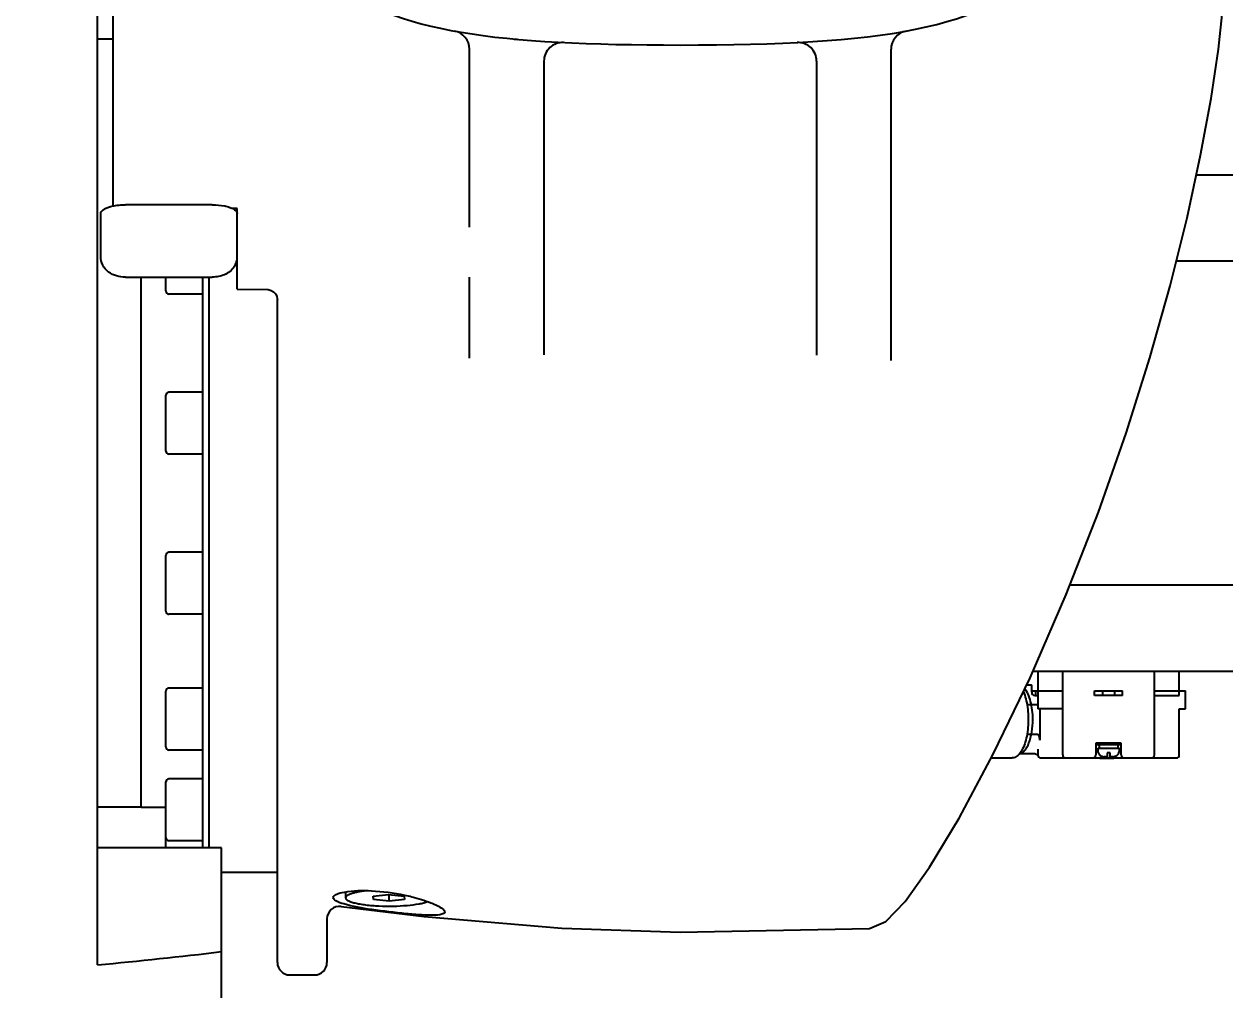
# Model space of a CAD drawing. Header units: millimetres. Extents: x 4086 to 10416, y 123 to 1549.
# Drawn here: x 6640.25 to 6688.69, y 874.22 to 913.17 of the extents above; entities that cross this region are included whole.
import ezdxf

# ---------------------------------------------------------------- set-up
doc = ezdxf.new("R2010")
doc.units = ezdxf.units.MM
doc.layers.add('外形图', color=7, linetype='Continuous')
doc.layers.add('尺寸标注', color=7, linetype='Continuous')
doc.styles.add('思源黑', font='SourceHanSansCN-Normal.ttf')
doc.dimstyles.new('尺寸标注_1_4比例中六', dxfattribs={"dimtxt": 10, "dimasz": 8, "dimexe": 2, "dimexo": 1.5, "dimgap": 1, "dimtad": 1, "dimdec": 1, "dimlfac": 4, "dimdsep": 46, "dimtxsty": '思源黑', "dimcen": 0.09, "dimadec": 0, "dimazin": 0, "dimtp": 0.01, "dimtm": 0.01, "dimtfac": 1, "dimtdec": 1, "dimtofl": 0, "dimtmove": 0, "dimatfit": 3, "dimfxl": 1, "dimtolj": 1, "dimarcsym": 0})

# ---------------------------------------------------------------- blocks, each defined once
blk = doc.blocks.new('*D777')
at = {"layer": 'Defpoints', "color": 0}
for p in [(6704.094, 953.65), (6704.094, 897.452), (6613.719, 846.827)]:
    blk.add_point(p, dxfattribs=at)
at = {"layer": '尺寸标注', "color": 0, "lineweight": -2}
for p, q in [((6613.719, 848.327), (6613.719, 955.65)), ((6704.094, 898.952), (6704.094, 955.65)), ((6621.719, 953.65), (6696.094, 953.65))]:
    blk.add_line(p, q, dxfattribs=at)
at = {"layer": '尺寸标注', "color": 0}
for points in [[(6621.719, 954.983), (6621.719, 952.316), (6613.719, 953.65)], [(6696.094, 952.316), (6696.094, 954.983), (6704.094, 953.65)]]:
    blk.add_solid(points, dxfattribs=at)
at = {"layer": '尺寸标注', "color": 0, "insert": (6658.711, 959.834), "char_height": 10, "attachment_point": 5, "style": '思源黑'}
blk.add_mtext('\\A1;361.5', dxfattribs=at)
blk = doc.blocks.new('*D778')
at = {"layer": 'Defpoints', "color": 0}
for p in [(6734.236, 975.67), (6613.719, 801.827), (6734.236, 744.42)]:
    blk.add_point(p, dxfattribs=at)
at = {"layer": '尺寸标注', "color": 0, "lineweight": -2}
for p, q in [((6613.719, 803.327), (6613.719, 977.67)), ((6734.236, 745.92), (6734.236, 977.67)), ((6621.719, 975.67), (6726.236, 975.67))]:
    blk.add_line(p, q, dxfattribs=at)
at = {"layer": '尺寸标注', "color": 0}
for points in [[(6621.719, 977.003), (6621.719, 974.337), (6613.719, 975.67)], [(6726.236, 974.337), (6726.236, 977.003), (6734.236, 975.67)]]:
    blk.add_solid(points, dxfattribs=at)
at = {"layer": '尺寸标注', "color": 0, "insert": (6673.196, 981.847), "char_height": 10, "attachment_point": 5, "style": '思源黑'}
blk.add_mtext('\\A1;482.1', dxfattribs=at)

msp = doc.modelspace()

# ---------------------------------------------------------------- linework, layer by layer
at = {"layer": '外形图', "linetype": 'Continuous'}
for p, q in [((6643.219, 875.233), (6643.219, 914.165)), ((6643.844, 905.838), (6643.844, 914.074)), ((6643.844, 912.568), (6643.219, 912.568)), ((6658.219, 904.988), (6658.219, 912.153)), ((6675.219, 899.6), (6675.219, 912.153)), ((6661.219, 911.678), (6661.219, 899.839)), ((6672.219, 911.678), (6672.219, 899.814)), ((6704.094, 907.077), (6687.532, 907.077)), ((6647.844, 905.886), (6644.344, 905.886)), ((6643.344, 903.806), (6643.344, 905.527)), ((6648.844, 905.738), (6648.652, 905.736)), ((6648.844, 902.477), (6648.844, 905.738)), ((6699.344, 903.607), (6686.723, 903.607)), ((6644.344, 902.967), (6647.844, 902.967)), ((6644.969, 881.577), (6644.969, 902.967)), ((6645.969, 902.41), (6645.969, 902.967)), ((6647.469, 897.897), (6647.469, 902.967)), ((6647.719, 879.948), (6647.719, 902.967)), ((6658.219, 899.698), (6658.219, 902.964)), ((6648.844, 902.477), (6650.096, 902.467)), ((6650.094, 902.467), (6650.095, 902.467)), ((6647.469, 902.285), (6646.094, 902.285)), ((6650.466, 902.098), (6650.469, 902.052)), ((6650.469, 875.327), (6650.469, 902.052)), ((6645.969, 895.952), (6645.969, 898.202)), ((6647.469, 898.327), (6646.094, 898.327)), ((6647.469, 896.259), (6647.469, 897.897)), ((6647.469, 890.945), (6647.469, 896.258)), ((6647.469, 895.827), (6646.094, 895.827)), ((6645.969, 889.494), (6645.969, 891.744)), ((6647.469, 891.869), (6646.094, 891.869)), ((6647.469, 889.511), (6647.469, 890.945)), ((6699.344, 890.547), (6682.434, 890.547)), ((6647.469, 889.369), (6646.094, 889.369)), ((6647.469, 885.061), (6647.469, 889.511)), ((6680.944, 887.077), (6702.844, 887.077)), ((6681.144, 887.077), (6681.144, 885.552)), ((6682.144, 883.702), (6682.144, 887.077)), ((6685.844, 883.702), (6685.844, 887.077)), ((6686.844, 886.102), (6686.844, 887.077)), ((6680.869, 886.516), (6680.686, 886.516)), ((6680.894, 886.227), (6680.894, 886.491)), ((6645.969, 884.02), (6645.969, 886.27)), ((6647.469, 886.395), (6646.094, 886.395)), ((6680.894, 886.277), (6681.144, 886.277)), ((6681.019, 886.102), (6681.144, 886.102)), ((6681.044, 886.277), (6681.044, 886.102)), ((6681.144, 886.277), (6682.144, 886.277)), ((6683.431, 886.102), (6683.431, 886.277)), ((6683.431, 886.277), (6684.556, 886.277)), ((6684.556, 886.102), (6683.431, 886.102)), ((6683.744, 886.277), (6683.744, 886.102)), ((6684.244, 886.102), (6684.244, 886.277)), ((6684.556, 886.102), (6684.556, 886.277)), ((6685.844, 886.277), (6687.094, 886.277)), ((6685.844, 886.102), (6686.844, 886.102)), ((6687.094, 885.552), (6687.094, 886.277)), ((6680.704, 885.732), (6681.144, 885.732)), ((6682.144, 885.552), (6681.144, 885.552)), ((6681.222, 885.552), (6681.222, 884.298)), ((6686.834, 885.552), (6687.094, 885.552)), ((6686.844, 883.702), (6686.844, 885.552)), ((6647.469, 883.905), (6647.469, 885.061)), ((6681.128, 884.522), (6680.704, 884.522)), ((6683.481, 884.177), (6683.481, 883.702)), ((6684.506, 884.177), (6683.481, 884.177)), ((6683.506, 884.102), (6683.506, 884.177)), ((6684.481, 884.102), (6683.506, 884.102)), ((6684.381, 883.977), (6684.381, 884.102)), ((6684.481, 884.102), (6684.481, 884.177)), ((6684.506, 883.702), (6684.506, 884.177)), ((6647.469, 883.895), (6646.094, 883.895)), ((6647.469, 880.924), (6647.469, 883.905)), ((6679.26, 883.577), (6680.102, 883.577)), ((6681.035, 883.738), (6680.392, 883.738)), ((6681.144, 883.926), (6681.144, 883.702)), ((6681.269, 883.577), (6683.356, 883.577)), ((6683.357, 883.577), (6686.719, 883.577)), ((6683.556, 883.977), (6683.556, 883.877)), ((6683.556, 883.977), (6684.431, 883.977)), ((6683.582, 883.777), (6683.577, 883.777)), ((6683.642, 883.552), (6683.642, 883.577)), ((6683.653, 883.552), (6683.642, 883.552)), ((6683.653, 883.577), (6683.653, 883.552)), ((6684.207, 883.552), (6683.653, 883.552)), ((6683.748, 883.552), (6683.748, 883.577)), ((6683.931, 883.627), (6683.817, 883.627)), ((6683.874, 883.577), (6683.874, 883.552)), ((6683.931, 883.777), (6683.931, 883.627)), ((6684.056, 883.777), (6683.931, 883.777)), ((6683.975, 883.577), (6683.975, 883.552)), ((6684.056, 883.627), (6684.056, 883.777)), ((6684.171, 883.627), (6684.056, 883.627)), ((6684.101, 883.577), (6684.101, 883.552)), ((6684.196, 883.577), (6684.196, 883.552)), ((6684.207, 883.577), (6684.207, 883.552)), ((6684.411, 883.777), (6684.406, 883.777)), ((6684.431, 883.877), (6684.431, 883.977)), ((6645.969, 880.362), (6645.969, 882.612)), ((6647.469, 882.737), (6646.094, 882.737)), ((6644.969, 881.586), (6643.219, 881.586)), ((6645.969, 881.577), (6644.969, 881.577)), ((6647.469, 880.237), (6647.469, 880.924)), ((6645.969, 879.948), (6645.969, 880.362)), ((6647.469, 880.237), (6646.094, 880.237)), ((6647.469, 879.948), (6647.469, 880.236)), ((6648.219, 879.948), (6643.219, 879.948)), ((6648.219, 873.583), (6648.219, 879.948)), ((6650.469, 878.952), (6648.219, 878.952)), ((6653.219, 878.171), (6653.219, 877.935)), ((6654.336, 878.002), (6654.954, 878.073)), ((6654.352, 877.864), (6654.336, 878.002)), ((6654.352, 877.864), (6654.352, 878.004)), ((6654.984, 877.798), (6654.352, 877.864)), ((6654.954, 878.073), (6655.586, 878.007)), ((6654.984, 877.798), (6654.984, 878.07)), ((6655.601, 877.869), (6654.984, 877.798)), ((6655.586, 878.007), (6655.601, 877.869)), ((6653.035, 877.584), (6656.394, 877.184)), ((6652.469, 877.132), (6652.469, 875.327)), ((6666.72, 876.547), (6674.345, 876.693)), ((6674.349, 876.693), (6674.345, 876.693)), ((6650.969, 874.827), (6651.969, 874.827))]:
    msp.add_line(p, q, dxfattribs=at)
for points in [[(6679.341, 883.728), (6680.828, 886.81), (6682.284, 890.162), (6683.582, 893.491), (6684.698, 896.672), (6685.656, 899.708), (6686.476, 902.614), (6687.159, 905.354), (6687.707, 907.886), (6688.126, 910.167), (6688.423, 912.159), (6688.6, 913.81), (6688.651, 914.892)], [(6650.095, 902.467), (6650.142, 902.461), (6650.225, 902.432)], [(6650.225, 902.432), (6650.314, 902.374), (6650.391, 902.291), (6650.442, 902.194), (6650.466, 902.098)], [(6680.894, 886.491), (6680.893, 886.497), (6680.891, 886.503), (6680.888, 886.507), (6680.883, 886.511), (6680.878, 886.514), (6680.872, 886.516), (6680.869, 886.516)], [(6674.349, 876.693), (6675.01, 876.984), (6675.79, 877.792), (6676.77, 879.17), (6677.963, 881.153), (6679.341, 883.728)], [(6681.035, 883.738), (6681.046, 883.738), (6681.066, 883.735), (6681.085, 883.728), (6681.102, 883.719), (6681.118, 883.707), (6681.132, 883.692)], [(6681.132, 883.692), (6681.143, 883.676), (6681.152, 883.658)], [(6656.394, 877.184), (6661.943, 876.719), (6666.72, 876.548)]]:
    msp.add_lwpolyline(points, dxfattribs=at)
for centre, radius, start, end in [((6657.469, 912.153), 0.75, 0, 79.6409), ((6663.593, 950.711), 38.31, 264.6428, 264.863), ((6675.969, 912.153), 0.75, 100.36, 180.0001), ((6661.969, 911.678), 0.75, 87.0883, 180), ((6671.469, 911.678), 0.75, 0, 92.9112), ((6646.094, 902.41), 0.125, 180, 270), ((6646.094, 898.202), 0.125, 90, 180), ((6646.094, 895.952), 0.125, 180, 270), ((6646.094, 891.744), 0.125, 90, 180), ((6646.094, 889.494), 0.125, 180, 270), ((6646.094, 886.27), 0.125, 90, 180), ((6681.019, 886.227), 0.125, 180.0019, 270), ((6646.094, 884.02), 0.125, 180, 270), ((6681.269, 883.702), 0.125, 180, 270), ((6682.269, 883.702), 0.125, 180, 270), ((6683.356, 883.702), 0.125, 270, 0), ((6683.806, 883.877), 0.25, 180, 203.5782), ((6683.809, 883.878), 0.249, 203.8175, 204.3549), ((6683.81, 883.878), 0.25, 204.4044, 220.4116), ((6683.811, 883.879), 0.251, 220.4552, 232.7423), ((6683.816, 883.89), 0.262, 253.7458, 254.3331), ((6683.816, 883.889), 0.262, 254.3319, 262.0157), ((6683.816, 883.896), 0.269, 262.0531, 267.1414), ((6683.816, 883.896), 0.269, 262.0538, 267.1448), ((6683.817, 883.909), 0.282, 267.1272, 270.005), ((6683.817, 883.909), 0.281, 267.1244, 269.9999), ((6684.171, 883.908), 0.281, 269.9907, 273.1627), ((6684.171, 883.908), 0.281, 269.9986, 273.1651), ((6684.171, 883.896), 0.268, 273.1525, 277.9497), ((6684.171, 883.895), 0.268, 273.1498, 277.9499), ((6684.172, 883.889), 0.262, 277.9816, 285.2126), ((6684.172, 883.89), 0.262, 285.2121, 286.2501), ((6684.176, 883.879), 0.251, 307.3784, 319.5399), ((6684.178, 883.878), 0.25, 319.5848, 335.6164), ((6684.178, 883.878), 0.249, 335.6639, 336.1825), ((6684.181, 883.877), 0.25, 336.4218, 0), ((6684.631, 883.702), 0.125, 180, 270), ((6685.719, 883.702), 0.125, 270, 0), ((6686.719, 883.702), 0.125, 270, 0), ((6646.094, 882.612), 0.125, 90, 180), ((6646.094, 880.362), 0.125, 180, 270), ((6652.969, 877.089), 0.5, 82.4026, 179.9997), ((6625.568, 1063.385), 188.979, 275.35925, 276.88393), ((6650.969, 875.327), 0.5, 180, 270), ((6651.969, 875.327), 0.5, 270, 0)]:
    msp.add_arc(centre, radius, start, end, dxfattribs=at)
for centre, start_param, end_param in [((6683.994, 884.102), 1.570796, 1.732794), ((6683.994, 883.977), 1.490058, 1.570796)]:
    msp.add_ellipse(centre, major_axis=(0, 0.775), ratio=0.5, start_param=start_param, end_param=end_param, dxfattribs=at)
for points in [[(6666.719, 912.327), (6674.723, 912.327), (6679.088, 912.934), (6681.457, 915.581)], [(6652.654, 914.929), (6655.146, 912.832), (6659.419, 912.327), (6666.719, 912.327)], [(6648.831, 903.663), (6648.812, 903.565), (6648.774, 903.468), (6648.72, 903.384)], [(6683.742, 883.638), (6683.713, 883.646), (6683.684, 883.661), (6683.659, 883.679)], [(6684.329, 883.68), (6684.304, 883.661), (6684.275, 883.646), (6684.246, 883.638)]]:
    msp.add_open_spline(points, degree=3, dxfattribs=at)
for points, knots in [([(6643.344, 905.527), (6643.344, 905.554), (6643.365, 905.615), (6643.443, 905.689), (6643.558, 905.753), (6643.65, 905.786), (6643.701, 905.802)], [0, 0, 0, 0, 3245.20347, 7317.057939, 12565.64086, 18998.041994, 18998.041994, 18998.041994, 18998.041994]), ([(6643.701, 905.802), (6643.712, 905.805), (6643.76, 905.819), (6643.807, 905.83), (6643.844, 905.838)], [0, 0, 0, 0, 2576.608925, 10715.287771, 10715.287771, 10715.287771, 10715.287771]), ([(6643.844, 905.838), (6643.857, 905.84), (6643.909, 905.851), (6643.962, 905.859), (6644.002, 905.864)], [0, 0, 0, 0, 2607.648685, 10714.860001, 10714.860001, 10714.860001, 10714.860001]), ([(6644.002, 905.864), (6644.03, 905.868), (6644.143, 905.88), (6644.258, 905.886), (6644.344, 905.886)], [0, 0, 0, 0, 2616.214431, 10713.299087, 10713.299087, 10713.299087, 10713.299087]), ([(6647.844, 905.886), (6648.011, 905.886), (6648.252, 905.866), (6648.54, 905.79), (6648.66, 905.737), (6648.71, 905.707)], [0, 0, 0, 0, 7951.257624, 11351.364341, 14127.855532, 14127.855532, 14127.855532, 14127.855532]), ([(6648.71, 905.707), (6648.73, 905.694), (6648.766, 905.668), (6648.81, 905.624), (6648.837, 905.577), (6648.844, 905.543), (6648.844, 905.527)], [0, 0, 0, 0, 5813.229534, 10782.802054, 15057.786304, 18922.562537, 18922.562537, 18922.562537, 18922.562537]), ([(6644.344, 902.967), (6644.222, 902.967), (6643.98, 902.995), (6643.644, 903.153), (6643.403, 903.439), (6643.344, 903.685), (6643.344, 903.806)], [0, 0, 0, 0, 4748.424455, 9414.388185, 14137.557313, 18885.67908, 18885.67908, 18885.67908, 18885.67908]), ([(6648.72, 903.384), (6648.675, 903.312), (6648.561, 903.184), (6648.343, 903.053), (6648.098, 902.981), (6647.929, 902.967), (6647.844, 902.967)], [0, 0, 0, 0, 4723.589278, 9396.452055, 14058.153201, 18819.352071, 18819.352071, 18819.352071, 18819.352071]), ([(6680.555, 886.245), (6680.596, 886.153), (6680.664, 885.949), (6680.729, 885.621), (6680.76, 885.264), (6680.756, 884.901), (6680.716, 884.55), (6680.643, 884.23), (6680.542, 883.96), (6680.449, 883.806), (6680.397, 883.744)], [0, 0, 0, 0, 3846.986801, 8169.410753, 12784.717088, 17482.346905, 22044.378224, 26265.125579, 29972.548459, 33056.695062, 33056.695062, 33056.695062, 33056.695062]), ([(6680.938, 885.127), (6680.938, 885.254), (6680.924, 885.499), (6680.862, 885.844), (6680.764, 886.137), (6680.669, 886.303), (6680.614, 886.368)], [0, 0, 0, 0, 5152.437715, 9987.448809, 14227.526063, 17685.622439, 17685.622439, 17685.622439, 17685.622439]), ([(6680.397, 883.743), (6680.435, 883.75), (6680.515, 883.785), (6680.617, 883.881), (6680.709, 884.018), (6680.789, 884.191), (6680.854, 884.396), (6680.919, 884.709), (6680.938, 884.958), (6680.938, 885.127)], [0, 0, 0, 0, 2119.752047, 4610.126405, 7585.761174, 11062.23686, 14993.147479, 19293.123593, 28535.859857, 28535.859857, 28535.859857, 28535.859857]), ([(6681.222, 884.298), (6681.222, 884.32), (6681.219, 884.365), (6681.205, 884.443), (6681.168, 884.522), (6681.128, 884.522)], [0, 0, 0, 0, 3471.318591, 6927.665616, 13185.34535, 13185.34535, 13185.34535, 13185.34535]), ([(6680.397, 883.744), (6680.356, 883.695), (6680.288, 883.631), (6680.181, 883.585), (6680.127, 883.577), (6680.102, 883.577)], [0, 0, 0, 0, 7168.75738, 10254.633544, 13167.326541, 13167.326541, 13167.326541, 13167.326541]), ([(6652.719, 877.944), (6652.719, 878.001), (6652.9, 878.12), (6653.056, 878.148), (6653.17, 878.169)], [0, 0, 0, 0, 3269.75117, 9969.087313, 9969.087313, 9969.087313, 9969.087313]), ([(6653.17, 878.169), (6653.529, 878.235), (6654.352, 878.246), (6655.161, 878.141), (6655.6, 878.048)], [0, 0, 0, 0, 4459.776591, 9955.651612, 9955.651612, 9955.651612, 9955.651612]), ([(6654.097, 878.225), (6654.033, 878.218), (6653.912, 878.203), (6653.74, 878.174), (6653.589, 878.142), (6653.461, 878.107), (6653.359, 878.069), (6653.292, 878.033), (6653.253, 878.003), (6653.229, 877.976), (6653.219, 877.951), (6653.219, 877.935)], [0, 0, 0, 0, 7299.749661, 13939.476479, 19817.548102, 24851.010427, 28982.443136, 32194.331477, 33472.505629, 34556.798726, 36308.22626, 36308.22626, 36308.22626, 36308.22626]), ([(6653.144, 877.688), (6653.035, 877.721), (6652.886, 877.764), (6652.719, 877.887), (6652.719, 877.944)], [0, 0, 0, 0, 6654.167685, 9964.028839, 9964.028839, 9964.028839, 9964.028839]), ([(6657.219, 877.365), (6657.219, 877.316), (6657.032, 877.231), (6656.739, 877.235), (6656.242, 877.241), (6655.41, 877.317), (6654.356, 877.444), (6653.512, 877.579), (6653.144, 877.688)], [0, 0, 0, 0, 884.15393, 2855.515378, 5884.574767, 9703.429231, 18246.693214, 25275.722573, 25275.722573, 25275.722573, 25275.722573]), ([(6653.219, 877.935), (6653.219, 877.926), (6653.224, 877.905), (6653.244, 877.877), (6653.275, 877.85), (6653.338, 877.812), (6653.445, 877.768), (6653.606, 877.724), (6653.804, 877.684), (6654.034, 877.651), (6654.29, 877.626), (6654.661, 877.603), (6655.135, 877.597), (6655.677, 877.624), (6656.089, 877.673), (6656.364, 877.731), (6656.478, 877.765), (6656.528, 877.784)], [0, 0, 0, 0, 496.316336, 1073.272817, 1782.56224, 2650.094193, 4892.89951, 7810.79691, 11351.470271, 15432.236294, 19949.812103, 24786.043826, 34893.54586, 44682.451837, 53118.600707, 56552.864668, 59352.328242, 59352.328242, 59352.328242, 59352.328242]), ([(6655.6, 878.048), (6655.7, 878.027), (6656.057, 877.944), (6656.41, 877.837), (6656.657, 877.738)], [0, 0, 0, 0, 2750.301581, 9942.443587, 9942.443587, 9942.443587, 9942.443587]), ([(6656.657, 877.738), (6656.801, 877.681), (6656.985, 877.594), (6657.219, 877.439), (6657.219, 877.365)], [0, 0, 0, 0, 6719.044029, 9926.450889, 9926.450889, 9926.450889, 9926.450889])]:
    msp.add_open_spline(points, degree=3, knots=knots, dxfattribs=at)

# ---------------------------------------------------------------- dimensions: what is measured, and where the dimension line sits
at = {"layer": '尺寸标注'}
for base, p1, p2, picture, middle in [((6734.236, 975.67), (6613.719, 801.827), (6734.236, 744.42), '*D778', (6673.196, 975.67)), ((6704.094, 953.65), (6613.719, 846.827), (6704.094, 897.452), '*D777', (6658.711, 953.65))]:
    dim = msp.add_linear_dim(base=base, p1=p1, p2=p2, dimstyle='尺寸标注_1_4比例中六', dxfattribs=at)
    dim.commit()
    dim.dimension.update_dxf_attribs({"geometry": picture, "text_midpoint": middle, "dimtype": 160})

doc.saveas('drawing.dxf')
